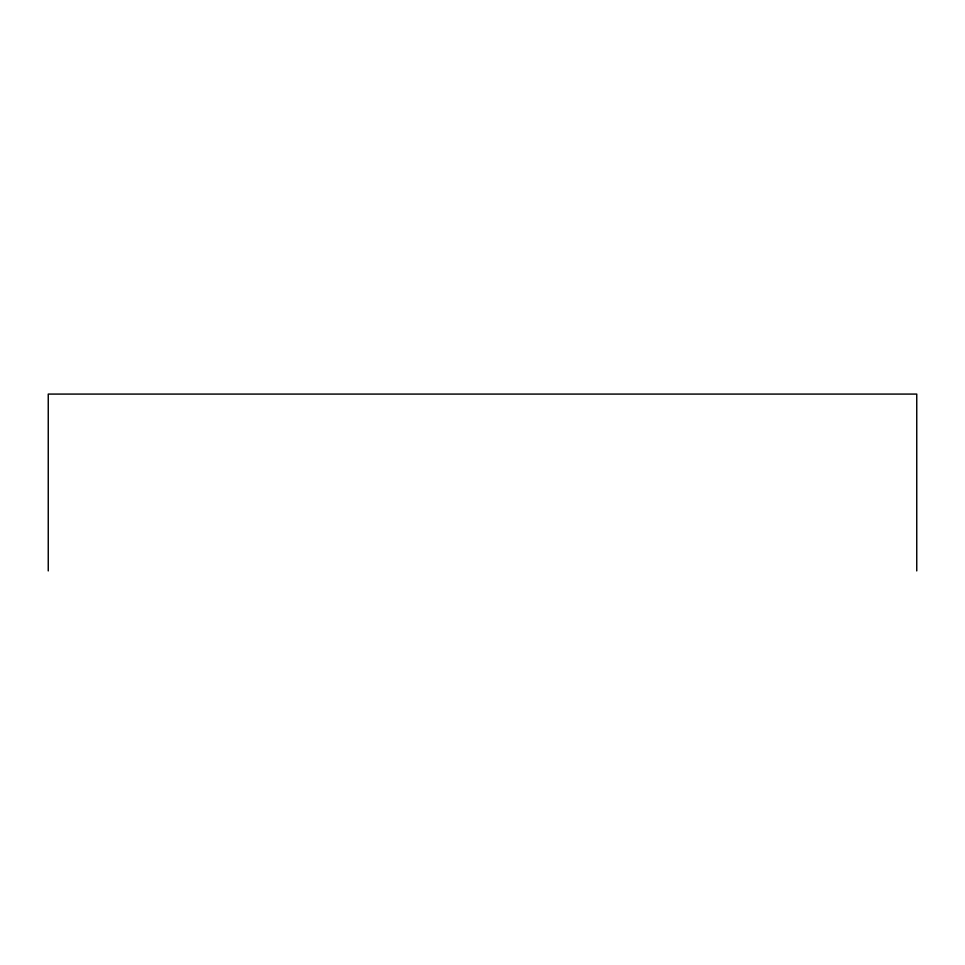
<?xml version="1.0" encoding="UTF-8"?>
<svg xmlns="http://www.w3.org/2000/svg" width="965" height="965" viewBox="0 0 965 965"><rect width="100%" height="100%" fill="white"/><g stroke="black" fill="none" stroke-linecap="round" stroke-linejoin="round"><path stroke-width="1.45" d="M916.75 570.918L916.75 394.082L48.25 394.082L48.25 570.918"/></g></svg>
